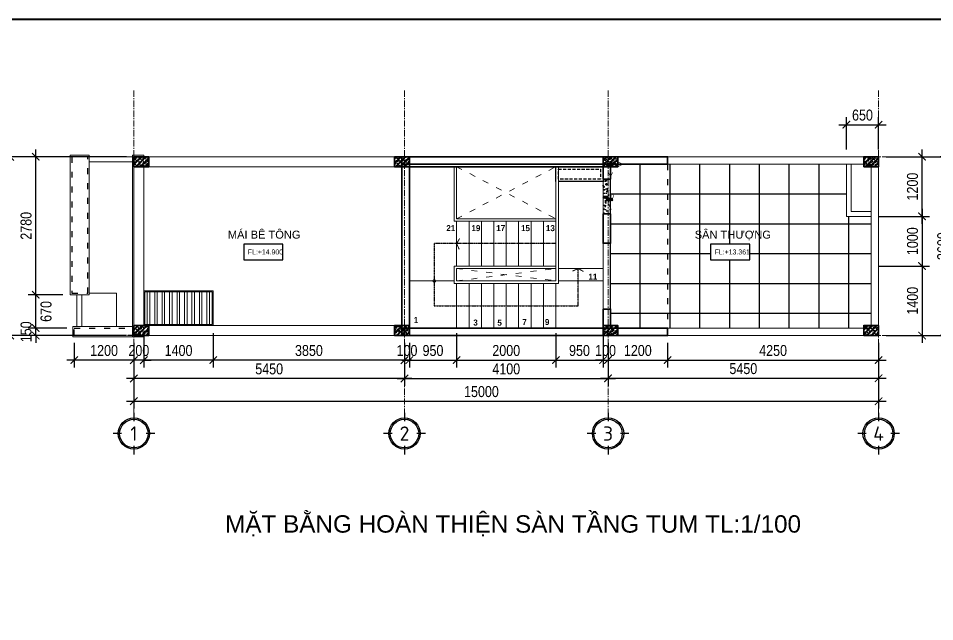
# Model space of a CAD drawing. Header units: inches. Extents: x 236662 to 497023, y -248575 to 81795.
# Drawn here: x 360352 to 378808, y -65859 to -53706 of the extents above; entities that cross this region are included whole.
import ezdxf
from ezdxf.enums import TextEntityAlignment as Align

# ---------------------------------------------------------------- set-up
doc = ezdxf.new("R2010")
doc.units = ezdxf.units.IN
doc.header["$LTSCALE"] = 10
doc.header["$MEASUREMENT"] = 0
for name, pattern in [('ACAD_ISO03W100', [30, 12, -18]), ('CENTER', [2, 1.25, -0.25, 0.25, -0.25]), ('DASHED2', [0.375, 0.25, -0.125])]:
    doc.linetypes.add(name, pattern=pattern)
for name, color, linetype in [('01. HP_TEXT', 9, 'Continuous'), ('07. HP_KY HIEU', 43, 'Continuous'), ('08. HP_DIM', 118, 'Continuous'), ('10. HP_VAT DUNG 1', 144, 'Continuous'), ('12. HP_NET KHUAT', 25, 'ACAD_ISO03W100'), ('hach', 7, 'Continuous'), ('TEXT', 2, 'Continuous')]:
    doc.layers.add(name, color=color, linetype=linetype)
for name, color, linetype, lineweight in [('02. HP_BE TONG', 1, 'Continuous', 35), ('03. HP_TUONG', 2, 'Continuous', 35), ('05. HP_TRUC', 251, 'CENTER', 5), ('06. HP_THAY 1', 134, 'Continuous', 15), ('06. HP_THAY 2', 147, 'Continuous', 13), ('09_HP_HATCH', 8, 'Continuous', 5), ('14. HP_OPENING', 250, 'ACAD_ISO03W100', 5), ('GHICHU', 7, 'Continuous', 9), ('N KHUAT', 8, 'Continuous', 5)]:
    doc.layers.add(name, color=color, linetype=linetype, lineweight=lineweight)
doc.styles.add('AVO', font='VNI-Avo-Bold.TTF')
doc.styles.add('BAOANNOTE', font='Arial.ttf', dxfattribs={"width": 0.8})
doc.styles.add('ISOCP50', font='ISOCPEUR.TTF')
doc.styles.get("Standard").update_dxf_attribs({"font": 'Arial.ttf'})
doc.styles.add('Tahoma', font='Tahoma.ttf')
doc.styles.add('TEXT (none)', font='Arial.ttf')
doc.styles.add('text2', font='VHELVCN.TTF')
doc.dimstyles.new('AL-100', dxfattribs={"dimtxt": 220, "dimasz": 150, "dimexe": 150, "dimexo": 150, "dimgap": 80, "dimtad": 1, "dimdec": 0, "dimzin": 9, "dimtxsty": 'text2', "dimblk": 'ARCHTICK', "dimcen": 1, "dimdle": 150, "dimclrd": 256, "dimclre": 256, "dimclrt": 7, "dimadec": 0, "dimazin": 0, "dimtfac": 1, "dimtdec": 0, "dimtix": 1, "dimtmove": 2, "dimatfit": 3, "dimldrblk": 'ARCHTICK', "dimfxl": 1, "dimtolj": 1, "dimtzin": 0, "dimlwd": -1, "dimlwe": -1, "dimarcsym": 0})

# ---------------------------------------------------------------- blocks, each defined once
blk = doc.blocks.new('grid test1')
at = {"ltscale": 20}
for p, q in [((0, 440), (0, 260)), ((-260, 0), (-440, 0)), ((440, 0), (260, 0)), ((0, -260), (0, -440))]:
    blk.add_line(p, q, dxfattribs=at)
at = {"color": 251, "ltscale": 20, "true_color": 0x636466}
for radius in [330, 300]:
    blk.add_circle((0, 0), radius, dxfattribs=at)
at = {"layer": '01. HP_TEXT', "color": 2, "ltscale": 20, "true_color": 0xf1eb1f, "style": 'ISOCP50'}
blk.add_attdef('GRID', text='', height=300, dxfattribs=at).set_placement((-37, 0), align=Align.MIDDLE_CENTER)
blk = doc.blocks.new('zcsadsdasd3')
at = {"layer": '05. HP_TRUC', "ltscale": 10}
for p, q in [((-15000, 4933), (-15000, -1554)), ((-9550, 4933), (-9550, -1554)), ((-5450, 4933), (-5450, -1554)), ((0, 4933), (0, -1554)), ((-15930, 3600), (1239, 3600)), ((-15930, 0), (1239, 0))]:
    blk.add_line(p, q, dxfattribs=at)
at = {"layer": '07. HP_KY HIEU', "ltscale": 20}
ref = blk.add_blockref('grid test1', (1659, 3600), dxfattribs=dict(at, xscale=0.9555000001564621, yscale=0.9555000001564621, zscale=0.9555000001564621))
ref.add_attrib('GRID', 'A', dxfattribs={"layer": 'TEXT', "ltscale": 20, "height": 287, "style": 'ISOCP50'}).set_placement((1659, 3600), align=Align.MIDDLE_CENTER)
ref = blk.add_blockref('grid test1', (1659, 0), dxfattribs=dict(at, xscale=0.9555000001564621, yscale=0.9555000001564621, zscale=0.9555000001564621))
ref.add_attrib('GRID', 'B', dxfattribs={"layer": 'TEXT', "ltscale": 20, "height": 287, "style": 'ISOCP50'}).set_placement((1659, 0), align=Align.MIDDLE_CENTER)
ref = blk.add_blockref('grid test1', (-15000, -1975), dxfattribs=dict(at, xscale=0.9555000001564621, yscale=0.9555000001564621, zscale=0.9555000001564621))
ref.add_attrib('GRID', '1', dxfattribs={"layer": 'TEXT', "ltscale": 20, "height": 287, "style": 'ISOCP50'}).set_placement((-15000, -1975), align=Align.MIDDLE_CENTER)
ref = blk.add_blockref('grid test1', (-9550, -1975), dxfattribs=dict(at, xscale=0.9555000001564621, yscale=0.9555000001564621, zscale=0.9555000001564621))
ref.add_attrib('GRID', '2', dxfattribs={"layer": 'TEXT', "ltscale": 20, "height": 287, "style": 'ISOCP50'}).set_placement((-9550, -1975), align=Align.MIDDLE_CENTER)
ref = blk.add_blockref('grid test1', (-5450, -1975), dxfattribs=dict(at, xscale=0.9555000001564621, yscale=0.9555000001564621, zscale=0.9555000001564621))
ref.add_attrib('GRID', '3', dxfattribs={"layer": 'TEXT', "ltscale": 20, "height": 287, "style": 'ISOCP50'}).set_placement((-5450, -1975), align=Align.MIDDLE_CENTER)
ref = blk.add_blockref('grid test1', (0, -1975), dxfattribs=dict(at, xscale=0.9555000001564621, yscale=0.9555000001564621, zscale=0.9555000001564621))
ref.add_attrib('GRID', '4', dxfattribs={"layer": 'TEXT', "ltscale": 20, "height": 287, "style": 'ISOCP50'}).set_placement((0, -1975), align=Align.MIDDLE_CENTER)
blk = doc.blocks.new('_ArchTick')
at = {"color": 0, "linetype": 'ByBlock', "const_width": 0.15}
blk.add_lwpolyline([(-0.5, -0.5), (0.5, 0.5)], dxfattribs=at)
blk = doc.blocks.new('*D1170')
at = {"layer": '08. HP_DIM', "transparency": 16777216}
for p, q in [((378554, -58545), (378554, -60245)), ((377829, -58695), (378704, -58695)), ((377829, -60095), (378704, -60095))]:
    blk.add_line(p, q, dxfattribs=at)
at = {"layer": 'Defpoints', "color": 0, "transparency": 16777216}
for p in [(377679, -58695), (377679, -60095), (378554, -60095)]:
    blk.add_point(p, dxfattribs=at)
at = {"layer": '08. HP_DIM', "transparency": 16777216, "xscale": 150, "yscale": 150, "zscale": 150}
for p, rotation in [((378554, -58695), 90), ((378554, -60095), 270)]:
    blk.add_blockref('_ArchTick', p, dxfattribs=dict(at, rotation=rotation))
at = {"layer": '08. HP_DIM', "color": 7, "transparency": 16777216, "insert": (378362, -59395), "char_height": 220, "attachment_point": 5, "rotation": 90, "style": 'text2'}
blk.add_mtext('\\A1;1400', dxfattribs=at)
blk = doc.blocks.new('*D1171')
at = {"layer": '08. HP_DIM', "transparency": 16777216}
for p, q in [((369179, -60045), (369179, -60740)), ((368229, -60245), (368229, -60740)), ((368079, -60590), (369329, -60590))]:
    blk.add_line(p, q, dxfattribs=at)
at = {"layer": 'Defpoints', "color": 0, "transparency": 16777216}
for p in [(369179, -59895), (368229, -60095), (369179, -60590)]:
    blk.add_point(p, dxfattribs=at)
at = {"layer": '08. HP_DIM', "transparency": 16777216, "xscale": 150, "yscale": 150, "zscale": 150, "rotation": 180}
blk.add_blockref('_ArchTick', (368229, -60590), dxfattribs=at)
at = {"layer": '08. HP_DIM', "transparency": 16777216, "xscale": 150, "yscale": 150, "zscale": 150}
blk.add_blockref('_ArchTick', (369179, -60590), dxfattribs=at)
at = {"layer": '08. HP_DIM', "color": 7, "transparency": 16777216, "insert": (368704, -60398), "char_height": 220, "attachment_point": 5, "style": 'text2'}
blk.add_mtext('\\A1;950', dxfattribs=at)
blk = doc.blocks.new('*D1172')
at = {"layer": '08. HP_DIM', "transparency": 16777216}
for p, q in [((372229, -60245), (372229, -60740)), ((373429, -60245), (373429, -60740)), ((372079, -60590), (373579, -60590))]:
    blk.add_line(p, q, dxfattribs=at)
at = {"layer": 'Defpoints', "color": 0, "transparency": 16777216}
for p in [(372229, -60095), (373429, -60095), (373429, -60590)]:
    blk.add_point(p, dxfattribs=at)
at = {"layer": '08. HP_DIM', "transparency": 16777216, "xscale": 150, "yscale": 150, "zscale": 150, "rotation": 180}
blk.add_blockref('_ArchTick', (372229, -60590), dxfattribs=at)
at = {"layer": '08. HP_DIM', "transparency": 16777216, "xscale": 150, "yscale": 150, "zscale": 150}
blk.add_blockref('_ArchTick', (373429, -60590), dxfattribs=at)
at = {"layer": '08. HP_DIM', "color": 7, "transparency": 16777216, "insert": (372829, -60398), "char_height": 220, "attachment_point": 5, "style": 'text2'}
blk.add_mtext('\\A1;1200', dxfattribs=at)
blk = doc.blocks.new('*D1173')
at = {"layer": '08. HP_DIM', "transparency": 16777216}
for p, q in [((373429, -60245), (373429, -60740)), ((377679, -60245), (377679, -60740)), ((373279, -60590), (377829, -60590))]:
    blk.add_line(p, q, dxfattribs=at)
at = {"layer": 'Defpoints', "color": 0, "transparency": 16777216}
for p in [(373429, -60095), (377679, -60095), (377679, -60590)]:
    blk.add_point(p, dxfattribs=at)
at = {"layer": '08. HP_DIM', "transparency": 16777216, "xscale": 150, "yscale": 150, "zscale": 150, "rotation": 180}
blk.add_blockref('_ArchTick', (373429, -60590), dxfattribs=at)
at = {"layer": '08. HP_DIM', "transparency": 16777216, "xscale": 150, "yscale": 150, "zscale": 150}
blk.add_blockref('_ArchTick', (377679, -60590), dxfattribs=at)
at = {"layer": '08. HP_DIM', "color": 7, "transparency": 16777216, "insert": (375554, -60398), "char_height": 220, "attachment_point": 5, "style": 'text2'}
blk.add_mtext('\\A1;4250', dxfattribs=at)
blk = doc.blocks.new('*D1174')
at = {"layer": '08. HP_DIM', "transparency": 16777216}
for p, q in [((378554, -57845), (378554, -56345)), ((377829, -56495), (378704, -56495)), ((377679, -57695), (378704, -57695))]:
    blk.add_line(p, q, dxfattribs=at)
at = {"layer": 'Defpoints', "color": 0, "transparency": 16777216}
for p in [(377679, -56495), (378554, -56495), (377529, -57695)]:
    blk.add_point(p, dxfattribs=at)
at = {"layer": '08. HP_DIM', "transparency": 16777216, "xscale": 150, "yscale": 150, "zscale": 150}
for p, rotation in [((378554, -56495), 90), ((378554, -57695), 270)]:
    blk.add_blockref('_ArchTick', p, dxfattribs=dict(at, rotation=rotation))
at = {"layer": '08. HP_DIM', "color": 7, "transparency": 16777216, "insert": (378362, -57095), "char_height": 220, "attachment_point": 5, "rotation": 90, "style": 'text2'}
blk.add_mtext('\\A1;1200', dxfattribs=at)
blk = doc.blocks.new('*D1175')
at = {"layer": '08. HP_DIM', "transparency": 16777216}
for p, q in [((369179, -60045), (369179, -60740)), ((371179, -60045), (371179, -60740)), ((369029, -60590), (371329, -60590))]:
    blk.add_line(p, q, dxfattribs=at)
at = {"layer": 'Defpoints', "color": 0, "transparency": 16777216}
for p in [(369179, -59895), (371179, -59895), (371179, -60590)]:
    blk.add_point(p, dxfattribs=at)
at = {"layer": '08. HP_DIM', "transparency": 16777216, "xscale": 150, "yscale": 150, "zscale": 150, "rotation": 180}
blk.add_blockref('_ArchTick', (369179, -60590), dxfattribs=at)
at = {"layer": '08. HP_DIM', "transparency": 16777216, "xscale": 150, "yscale": 150, "zscale": 150}
blk.add_blockref('_ArchTick', (371179, -60590), dxfattribs=at)
at = {"layer": '08. HP_DIM', "color": 7, "transparency": 16777216, "insert": (370179, -60398), "char_height": 220, "attachment_point": 5, "style": 'text2'}
blk.add_mtext('\\A1;2000', dxfattribs=at)
blk = doc.blocks.new('*D1176')
at = {"layer": '08. HP_DIM', "transparency": 16777216}
for p, q in [((371179, -60045), (371179, -60740)), ((372129, -60045), (372129, -60740)), ((371029, -60590), (372279, -60590))]:
    blk.add_line(p, q, dxfattribs=at)
at = {"layer": 'Defpoints', "color": 0, "transparency": 16777216}
for p in [(371179, -59895), (372129, -59895), (372129, -60590)]:
    blk.add_point(p, dxfattribs=at)
at = {"layer": '08. HP_DIM', "transparency": 16777216, "xscale": 150, "yscale": 150, "zscale": 150, "rotation": 180}
blk.add_blockref('_ArchTick', (371179, -60590), dxfattribs=at)
at = {"layer": '08. HP_DIM', "transparency": 16777216, "xscale": 150, "yscale": 150, "zscale": 150}
blk.add_blockref('_ArchTick', (372129, -60590), dxfattribs=at)
at = {"layer": '08. HP_DIM', "color": 7, "transparency": 16777216, "insert": (371654, -60398), "char_height": 220, "attachment_point": 5, "style": 'text2'}
blk.add_mtext('\\A1;950', dxfattribs=at)
blk = doc.blocks.new('*D1177')
at = {"layer": '08. HP_DIM', "transparency": 16777216}
for p, q in [((378554, -57545), (378554, -58845)), ((377679, -57695), (378704, -57695)), ((377679, -58695), (378704, -58695))]:
    blk.add_line(p, q, dxfattribs=at)
at = {"layer": 'Defpoints', "color": 0, "transparency": 16777216}
for p in [(377529, -57695), (377529, -58695), (378554, -58695)]:
    blk.add_point(p, dxfattribs=at)
at = {"layer": '08. HP_DIM', "transparency": 16777216, "xscale": 150, "yscale": 150, "zscale": 150}
for p, rotation in [((378554, -57695), 90), ((378554, -58695), 270)]:
    blk.add_blockref('_ArchTick', p, dxfattribs=dict(at, rotation=rotation))
at = {"layer": '08. HP_DIM', "color": 7, "transparency": 16777216, "insert": (378362, -58195), "char_height": 220, "attachment_point": 5, "rotation": 90, "style": 'text2'}
blk.add_mtext('\\A1;1000', dxfattribs=at)
blk = doc.blocks.new('*D1178')
at = {"layer": '08. HP_DIM', "transparency": 16777216}
for p, q in [((377029, -56345), (377029, -55699)), ((377679, -56345), (377679, -55699)), ((376879, -55849), (377829, -55849))]:
    blk.add_line(p, q, dxfattribs=at)
at = {"layer": 'Defpoints', "color": 0, "transparency": 16777216}
for p in [(377679, -55849), (377029, -56495), (377679, -56495)]:
    blk.add_point(p, dxfattribs=at)
at = {"layer": '08. HP_DIM', "transparency": 16777216, "xscale": 150, "yscale": 150, "zscale": 150, "rotation": 180}
blk.add_blockref('_ArchTick', (377029, -55849), dxfattribs=at)
at = {"layer": '08. HP_DIM', "transparency": 16777216, "xscale": 150, "yscale": 150, "zscale": 150}
blk.add_blockref('_ArchTick', (377679, -55849), dxfattribs=at)
at = {"layer": '08. HP_DIM', "color": 7, "transparency": 16777216, "insert": (377354, -55656), "char_height": 220, "attachment_point": 5, "style": 'text2'}
blk.add_mtext('\\A1;650', dxfattribs=at)
blk = doc.blocks.new('*D1181')
at = {"layer": '08. HP_DIM', "transparency": 16777216}
for p, q in [((360189, -56345), (360189, -60245)), ((362529, -56495), (360039, -56495)), ((362529, -60095), (360039, -60095))]:
    blk.add_line(p, q, dxfattribs=at)
at = {"layer": 'Defpoints', "color": 0, "transparency": 16777216}
for p in [(362679, -56495, 6), (360189, -60095), (362679, -60095, 6)]:
    blk.add_point(p, dxfattribs=at)
at = {"layer": '08. HP_DIM', "transparency": 16777216, "xscale": 150, "yscale": 150, "zscale": 150}
for p, rotation in [((360189, -56495), 90), ((360189, -60095), 270)]:
    blk.add_blockref('_ArchTick', p, dxfattribs=dict(at, rotation=rotation))
at = {"layer": '08. HP_DIM', "color": 7, "transparency": 16777216, "insert": (359997, -58295), "char_height": 220, "attachment_point": 5, "rotation": 90, "style": 'text2'}
blk.add_mtext('\\A1;3600', dxfattribs=at)
blk = doc.blocks.new('KHUNG TEN A-3')
at = {"layer": '02. HP_BE TONG', "color": 1, "const_width": 0.5}
blk.add_lwpolyline([(15, 5), (415, 5), (415, 292), (15, 292)], close=True, dxfattribs=at)
blk = doc.blocks.new('*D1189')
at = {"layer": '08. HP_DIM', "transparency": 16777216}
for p, q in [((372129, -60045), (372129, -60740)), ((372229, -60245), (372229, -60740)), ((372129, -60590), (371979, -60590)), ((372129, -60590), (372229, -60590)), ((372229, -60590), (372379, -60590))]:
    blk.add_line(p, q, dxfattribs=at)
at = {"layer": 'Defpoints', "color": 0, "transparency": 16777216}
for p in [(372129, -59895), (372229, -60095), (372229, -60590)]:
    blk.add_point(p, dxfattribs=at)
at = {"layer": '08. HP_DIM', "transparency": 16777216, "xscale": 150, "yscale": 150, "zscale": 150}
blk.add_blockref('_ArchTick', (372129, -60590), dxfattribs=at)
at = {"layer": '08. HP_DIM', "transparency": 16777216, "xscale": 150, "yscale": 150, "zscale": 150, "rotation": 180}
blk.add_blockref('_ArchTick', (372229, -60590), dxfattribs=at)
at = {"layer": '08. HP_DIM', "color": 7, "transparency": 16777216, "insert": (372179, -60398), "char_height": 220, "attachment_point": 5, "style": 'text2'}
blk.add_mtext('\\A1;100', dxfattribs=at)
blk = doc.blocks.new('*D1190')
at = {"layer": '08. HP_DIM', "transparency": 16777216}
for p, q in [((368130, -60245), (368130, -60740)), ((368229, -60245), (368229, -60740)), ((368130, -60590), (367980, -60590)), ((368229, -60590), (368130, -60590)), ((368229, -60590), (368379, -60590))]:
    blk.add_line(p, q, dxfattribs=at)
at = {"layer": 'Defpoints', "color": 0, "transparency": 16777216}
for p in [(368130, -60095), (368229, -60095), (368130, -60590)]:
    blk.add_point(p, dxfattribs=at)
at = {"layer": '08. HP_DIM', "transparency": 16777216, "xscale": 150, "yscale": 150, "zscale": 150}
blk.add_blockref('_ArchTick', (368130, -60590), dxfattribs=at)
at = {"layer": '08. HP_DIM', "transparency": 16777216, "xscale": 150, "yscale": 150, "zscale": 150, "rotation": 180}
blk.add_blockref('_ArchTick', (368229, -60590), dxfattribs=at)
at = {"layer": '08. HP_DIM', "color": 7, "transparency": 16777216, "insert": (368180, -60398), "char_height": 220, "attachment_point": 5, "style": 'text2'}
blk.add_mtext('\\A1;100', dxfattribs=at)
blk = doc.blocks.new('Level mark - Plan 2')
blk.add_lwpolyline([(12.53, 0.4), (12.53, 3.6), (4.64, 3.6), (4.64, 0.4)], close=True)
at = {"style": 'BAOANNOTE', "flags": 8}
blk.add_attdef('FL%%P0.000', text='', height=2, dxfattribs=at).set_placement((9, 2), align=Align.MIDDLE_CENTER)
blk = doc.blocks.new('*D1316')
at = {"layer": '08. HP_DIM', "transparency": 16777216}
for p, q in [((-15000, -3750), (-15000, -5073)), ((0, -3750), (0, -5073)), ((-15150, -4923), (150, -4923))]:
    blk.add_line(p, q, dxfattribs=at)
at = {"layer": 'Defpoints', "color": 0, "transparency": 16777216}
for p in [(-15000, -3600), (0, -3600), (0, -4923)]:
    blk.add_point(p, dxfattribs=at)
at = {"layer": '08. HP_DIM', "transparency": 16777216, "xscale": 150, "yscale": 150, "zscale": 150, "rotation": 180}
blk.add_blockref('_ArchTick', (-15000, -4923), dxfattribs=at)
at = {"layer": '08. HP_DIM', "transparency": 16777216, "xscale": 150, "yscale": 150, "zscale": 150}
blk.add_blockref('_ArchTick', (0, -4923), dxfattribs=at)
at = {"layer": '08. HP_DIM', "color": 7, "transparency": 16777216, "insert": (-8000, -4731), "char_height": 220, "attachment_point": 5, "style": 'text2'}
blk.add_mtext('\\A1;15000', dxfattribs=at)
blk = doc.blocks.new('*D1317')
at = {"layer": '08. HP_DIM', "transparency": 16777216}
for p, q in [((-9550, -3750), (-9550, -4616)), ((-5450, -3750), (-5450, -4616)), ((-9700, -4466), (-5300, -4466))]:
    blk.add_line(p, q, dxfattribs=at)
at = {"layer": 'Defpoints', "color": 0, "transparency": 16777216}
for p in [(-9550, -3600), (-5450, -3600), (-5450, -4466)]:
    blk.add_point(p, dxfattribs=at)
at = {"layer": '08. HP_DIM', "transparency": 16777216, "xscale": 150, "yscale": 150, "zscale": 150, "rotation": 180}
blk.add_blockref('_ArchTick', (-9550, -4466), dxfattribs=at)
at = {"layer": '08. HP_DIM', "transparency": 16777216, "xscale": 150, "yscale": 150, "zscale": 150}
blk.add_blockref('_ArchTick', (-5450, -4466), dxfattribs=at)
at = {"layer": '08. HP_DIM', "color": 7, "transparency": 16777216, "insert": (-7500, -4274), "char_height": 220, "attachment_point": 5, "style": 'text2'}
blk.add_mtext('\\A1;4100', dxfattribs=at)
blk = doc.blocks.new('*D1318')
at = {"layer": '08. HP_DIM', "transparency": 16777216}
for p, q in [((-5450, -3750), (-5450, -4610)), ((0, -3750), (0, -4610)), ((-5600, -4460), (150, -4460))]:
    blk.add_line(p, q, dxfattribs=at)
at = {"layer": 'Defpoints', "color": 0, "transparency": 16777216}
for p in [(-5450, -3600), (0, -3600), (0, -4460)]:
    blk.add_point(p, dxfattribs=at)
at = {"layer": '08. HP_DIM', "transparency": 16777216, "xscale": 150, "yscale": 150, "zscale": 150, "rotation": 180}
blk.add_blockref('_ArchTick', (-5450, -4460), dxfattribs=at)
at = {"layer": '08. HP_DIM', "transparency": 16777216, "xscale": 150, "yscale": 150, "zscale": 150}
blk.add_blockref('_ArchTick', (0, -4460), dxfattribs=at)
at = {"layer": '08. HP_DIM', "color": 7, "transparency": 16777216, "insert": (-2725, -4268), "char_height": 220, "attachment_point": 5, "style": 'text2'}
blk.add_mtext('\\A1;5450', dxfattribs=at)
blk = doc.blocks.new('COT')
at = {"layer": '09_HP_HATCH'}
h = blk.add_hatch(dxfattribs=at)
h.set_pattern_fill('CHAU-01', color=256, scale=15, pattern_type=2)
h.set_pattern_definition([(50, (-55276.965, -37444.2), (107.58903, -9.41282), [11.25, -123.75]), (355, (-55276.97, -37444.2), (-20.8127, 112.82882), [9, -99]), (100.4514, (-55268, -37444.99), (86.7764, 103.41593), [9.56103, -105.17132]), (46.1842, (-55276.97, -37414.2), (160.08616, -24.82785), [16.875, -185.625]), (96.6356, (-55263.62, -37416.27), (140.1994, 146.11768), [14.34154, -157.75695]), (351.1842, (-55276.97, -37414.2), (140.1993, 146.1178), [13.5, -148.5]), (21, (-55261.965, -37421.7), (89.53606, -60.39283), [11.25, -123.75]), (326, (-55261.97, -37421.7), (36.4973, 108.7725), [9, -99]), (71.4514, (-55254.5, -37426.73), (126.0334, 48.37957), [9.56103, -105.17132]), (37.5, (-55276.965, -37444.2), (1.823978, 49.934078), [0, -97.8, 0, -100.5, 0, -99.375]), (7.5, (-55276.965, -37444.2), (39.46043, 59.161757), [0, -57.3, 0, -95.55, 0, -37.875]), (327.5, (-55310.415, -37444.2), (80.073365, -3.38323), [0, -37.5, 0, -117, 0, -155.25]), (317.5, (-55325.415, -37444.2), (87.477925, 15.01575), [0, -48.75, 0, -77.7, 0, -110.25]), (45, (-55276.965, -37444.2), (-45.07806, 45.07806), []), (45, (-55276.965, -37425.827), (-45.07806, 45.07806), [])])
h.paths.add_polyline_path([(0, -200), (300, -200), (300, 0), (0, 0)])
at = {"layer": '02. HP_BE TONG'}
blk.add_lwpolyline([(0, -200), (300, -200), (300, 0), (0, 0)], close=True, dxfattribs=at)
blk = doc.blocks.new('ádasdwdczxzc')
at = {"layer": '03. HP_TUONG'}
for p in [(-15000, 3600), (-9750, 3600), (-5550, 3600), (-300, 3600), (-15000, 200), (-9750, 200), (-5550, 200), (-300, 200)]:
    blk.add_blockref('COT', p, dxfattribs=at)
blk = doc.blocks.new('*D1319')
at = {"layer": '08. HP_DIM', "transparency": 16777216}
for p, q in [((150, 0), (1634, 0)), ((1484, 150), (1484, -3750)), ((150, -3600), (1634, -3600))]:
    blk.add_line(p, q, dxfattribs=at)
at = {"layer": 'Defpoints', "color": 0, "transparency": 16777216}
for p in [(0, 0), (0, -3600), (1484, -3600)]:
    blk.add_point(p, dxfattribs=at)
at = {"layer": '08. HP_DIM', "transparency": 16777216, "xscale": 150, "yscale": 150, "zscale": 150}
for p, rotation in [((1484, 0), 90), ((1484, -3600), 270)]:
    blk.add_blockref('_ArchTick', p, dxfattribs=dict(at, rotation=rotation))
at = {"layer": '08. HP_DIM', "color": 7, "transparency": 16777216, "insert": (1292, -1800), "char_height": 220, "attachment_point": 5, "rotation": 90, "style": 'text2'}
blk.add_mtext('\\A1;3600', dxfattribs=at)
blk = doc.blocks.new('Step Symbol - Metric')
h = blk.add_hatch()
h.set_pattern_fill('_USER', color=0, angle=45, style=0, pattern_type=0)
h.set_pattern_definition([(45, (0, 4), (-0.70711, 0.70711), [])])
h.paths.add_polyline_path([(8, 0), (8, -3), (-3, -3), (-3, 1), (-8, 1), (-8, 4), (0, 4), (0, 0)])
at = {"color": 0}
blk.add_lwpolyline([(8, 0), (0, 0), (0, 4), (-8, 4)], dxfattribs=at)
blk.add_attdef('Step', (2, 2), '', height=3, dxfattribs=at)
blk = doc.blocks.new('*D1320')
at = {"layer": '08. HP_DIM', "transparency": 16777216}
for p, q in [((-15000, -3750), (-15000, -4616)), ((-9550, -3750), (-9550, -4616)), ((-9400, -4466), (-15150, -4466))]:
    blk.add_line(p, q, dxfattribs=at)
at = {"layer": 'Defpoints', "color": 0, "transparency": 16777216}
for p in [(-15000, -3600), (-9550, -3600), (-15000, -4466)]:
    blk.add_point(p, dxfattribs=at)
at = {"layer": '08. HP_DIM', "transparency": 16777216, "xscale": 150, "yscale": 150, "zscale": 150, "rotation": 180}
blk.add_blockref('_ArchTick', (-15000, -4466), dxfattribs=at)
at = {"layer": '08. HP_DIM', "transparency": 16777216, "xscale": 150, "yscale": 150, "zscale": 150}
blk.add_blockref('_ArchTick', (-9550, -4466), dxfattribs=at)
at = {"layer": '08. HP_DIM', "color": 7, "transparency": 16777216, "insert": (-12275, -4274), "char_height": 220, "attachment_point": 5, "style": 'text2'}
blk.add_mtext('\\A1;5450', dxfattribs=at)
blk = doc.blocks.new('*D1222')
at = {"layer": '08. HP_DIM', "transparency": 16777216}
for p, q in [((364279, -60045), (364279, -60740)), ((368130, -60245), (368130, -60740)), ((368280, -60590), (364129, -60590))]:
    blk.add_line(p, q, dxfattribs=at)
at = {"layer": 'Defpoints', "color": 0, "transparency": 16777216}
for p in [(364279, -59895, -319), (368130, -60095, -319), (364279, -60590)]:
    blk.add_point(p, dxfattribs=at)
at = {"layer": '08. HP_DIM', "transparency": 16777216, "xscale": 150, "yscale": 150, "zscale": 150, "rotation": 180}
blk.add_blockref('_ArchTick', (364279, -60590), dxfattribs=at)
at = {"layer": '08. HP_DIM', "transparency": 16777216, "xscale": 150, "yscale": 150, "zscale": 150}
blk.add_blockref('_ArchTick', (368130, -60590), dxfattribs=at)
at = {"layer": '08. HP_DIM', "color": 7, "transparency": 16777216, "insert": (366205, -60398), "char_height": 220, "attachment_point": 5, "style": 'text2'}
blk.add_mtext('\\A1;3850', dxfattribs=at)
blk = doc.blocks.new('*D1223')
at = {"layer": '08. HP_DIM', "transparency": 16777216}
for p, q in [((362879, -60045), (362879, -60740)), ((364279, -60045), (364279, -60740)), ((364429, -60590), (362729, -60590))]:
    blk.add_line(p, q, dxfattribs=at)
at = {"layer": 'Defpoints', "color": 0, "transparency": 16777216}
for p in [(362879, -59895, -319), (364279, -59895, -319), (362879, -60590)]:
    blk.add_point(p, dxfattribs=at)
at = {"layer": '08. HP_DIM', "transparency": 16777216, "xscale": 150, "yscale": 150, "zscale": 150, "rotation": 180}
blk.add_blockref('_ArchTick', (362879, -60590), dxfattribs=at)
at = {"layer": '08. HP_DIM', "transparency": 16777216, "xscale": 150, "yscale": 150, "zscale": 150}
blk.add_blockref('_ArchTick', (364279, -60590), dxfattribs=at)
at = {"layer": '08. HP_DIM', "color": 7, "transparency": 16777216, "insert": (363579, -60398), "char_height": 220, "attachment_point": 5, "style": 'text2'}
blk.add_mtext('\\A1;1400', dxfattribs=at)
blk = doc.blocks.new('*D1217')
at = {"layer": '08. HP_DIM', "transparency": 16777216}
for p, q in [((362879, -60045), (362879, -60740)), ((362679, -60245), (362679, -60740)), ((362679, -60590), (362529, -60590)), ((362879, -60590), (362679, -60590)), ((362879, -60590), (363029, -60590))]:
    blk.add_line(p, q, dxfattribs=at)
at = {"layer": 'Defpoints', "color": 0, "transparency": 16777216}
for p in [(362879, -59895, -319), (362679, -60095, -319), (362679, -60590)]:
    blk.add_point(p, dxfattribs=at)
at = {"layer": '08. HP_DIM', "transparency": 16777216, "xscale": 150, "yscale": 150, "zscale": 150}
blk.add_blockref('_ArchTick', (362679, -60590), dxfattribs=at)
at = {"layer": '08. HP_DIM', "transparency": 16777216, "xscale": 150, "yscale": 150, "zscale": 150, "rotation": 180}
blk.add_blockref('_ArchTick', (362879, -60590), dxfattribs=at)
at = {"layer": '08. HP_DIM', "color": 7, "transparency": 16777216, "insert": (362779, -60398), "char_height": 220, "attachment_point": 5, "style": 'text2'}
blk.add_mtext('\\A1;200', dxfattribs=at)
blk = doc.blocks.new('*D1218')
at = {"layer": '08. HP_DIM', "transparency": 16777216}
for p, q in [((361479, -60245), (361479, -60740)), ((362679, -60245), (362679, -60740)), ((362829, -60590), (361329, -60590))]:
    blk.add_line(p, q, dxfattribs=at)
at = {"layer": 'Defpoints', "color": 0, "transparency": 16777216}
for p in [(361479, -60095, -319), (362679, -60095, -319), (361479, -60590)]:
    blk.add_point(p, dxfattribs=at)
at = {"layer": '08. HP_DIM', "transparency": 16777216, "xscale": 150, "yscale": 150, "zscale": 150, "rotation": 180}
blk.add_blockref('_ArchTick', (361479, -60590), dxfattribs=at)
at = {"layer": '08. HP_DIM', "transparency": 16777216, "xscale": 150, "yscale": 150, "zscale": 150}
blk.add_blockref('_ArchTick', (362679, -60590), dxfattribs=at)
at = {"layer": '08. HP_DIM', "color": 7, "transparency": 16777216, "insert": (362079, -60398), "char_height": 220, "attachment_point": 5, "style": 'text2'}
blk.add_mtext('\\A1;1200', dxfattribs=at)
blk = doc.blocks.new('*D1219')
at = {"layer": '08. HP_DIM', "transparency": 16777216}
for p, q in [((360702, -59945), (360702, -59795)), ((361329, -59945), (360552, -59945)), ((360702, -60095), (360702, -59945)), ((361299, -60095), (360552, -60095)), ((360702, -60095), (360702, -60245))]:
    blk.add_line(p, q, dxfattribs=at)
at = {"layer": 'Defpoints', "color": 0, "transparency": 16777216}
for p in [(360702, -59945), (361479, -59945, -319), (361449, -60095, -319)]:
    blk.add_point(p, dxfattribs=at)
at = {"layer": '08. HP_DIM', "transparency": 16777216, "xscale": 150, "yscale": 150, "zscale": 150}
for p, rotation in [((360702, -59945), 270), ((360702, -60095), 90)]:
    blk.add_blockref('_ArchTick', p, dxfattribs=dict(at, rotation=rotation))
at = {"layer": '08. HP_DIM', "color": 7, "transparency": 16777216, "insert": (360509, -60020), "char_height": 220, "attachment_point": 5, "rotation": 90, "style": 'text2'}
blk.add_mtext('\\A1;150', dxfattribs=at)
blk = doc.blocks.new('*D1220')
at = {"layer": '08. HP_DIM', "transparency": 16777216}
for p, q in [((360702, -60095), (360702, -59125)), ((361249, -59275), (360552, -59275)), ((361329, -59945), (360552, -59945))]:
    blk.add_line(p, q, dxfattribs=at)
at = {"layer": 'Defpoints', "color": 0, "transparency": 16777216}
for p in [(360702, -59275), (361399, -59275, -319), (361479, -59945, -319)]:
    blk.add_point(p, dxfattribs=at)
at = {"layer": '08. HP_DIM', "transparency": 16777216, "xscale": 150, "yscale": 150, "zscale": 150}
for p, rotation in [((360702, -59275), 90), ((360702, -59945), 270)]:
    blk.add_blockref('_ArchTick', p, dxfattribs=dict(at, rotation=rotation))
at = {"layer": '08. HP_DIM', "color": 7, "transparency": 16777216, "insert": (360911, -59610), "char_height": 220, "attachment_point": 5, "rotation": 90, "style": 'text2'}
blk.add_mtext('\\A1;670', dxfattribs=at)
blk = doc.blocks.new('*D1221')
at = {"layer": '08. HP_DIM', "transparency": 16777216}
for p, q in [((360702, -59425), (360702, -56345)), ((361279, -56495), (360552, -56495)), ((361249, -59275), (360552, -59275))]:
    blk.add_line(p, q, dxfattribs=at)
at = {"layer": 'Defpoints', "color": 0, "transparency": 16777216}
for p in [(360702, -56495), (361429, -56495, -319), (361399, -59275, -319)]:
    blk.add_point(p, dxfattribs=at)
at = {"layer": '08. HP_DIM', "transparency": 16777216, "xscale": 150, "yscale": 150, "zscale": 150}
for p, rotation in [((360702, -56495), 90), ((360702, -59275), 270)]:
    blk.add_blockref('_ArchTick', p, dxfattribs=dict(at, rotation=rotation))
at = {"layer": '08. HP_DIM', "color": 7, "transparency": 16777216, "insert": (360509, -57885), "char_height": 220, "attachment_point": 5, "rotation": 90, "style": 'text2'}
blk.add_mtext('\\A1;2780', dxfattribs=at)
blk = doc.blocks.new('DINHVIGACH')
at = {"linetype": 'Continuous'}
h = blk.add_hatch(color=256, dxfattribs=at)
edge = h.paths.add_edge_path()
edge.add_ellipse((0, 0), major_axis=(133, 0), ratio=1, start_angle=-0.00147, end_angle=359.99853, ccw=False)
at = {"const_width": 50}
for points in [[(0, 0), (1000, 0)], [(0, -1000), (0, 0)], [(648, 175), (1000, 0), (648, -175)], [(-175, -648), (0, -1000), (175, -648)]]:
    blk.add_lwpolyline(points, dxfattribs=at)
at = {"extrusion": (0, 0, -1)}
blk.add_ellipse((0, 0), major_axis=(133, 0), ratio=1, start_param=0.000026, end_param=6.283211, dxfattribs=at)
blk = doc.blocks.new('mb tang tum')
at = {"layer": '07. HP_KY HIEU'}
h = blk.add_hatch(color=256, dxfattribs=at)
h.dxf.hatch_style = 1
edge = h.paths.add_edge_path()
edge.add_arc((-8950, -2500), 25, 0, 360)
at = {"layer": '03. HP_TUONG'}
for points in [[(-9600, 0), (-4250, 0), (-4250, -150), (-9600, -150)], [(-9600, -150), (-9450, -150), (-9450, -3450), (-9600, -3450)], [(-9450, -200), (-5550, -200), (-5550, -150), (-9450, -150)], [(-5550, -150), (-5400, -150), (-5400, -450), (-5550, -450)], [(-5550, -1150), (-5400, -1150), (-5400, -1742.5), (-5550, -1742.5)], [(-9600, -3450), (-4250, -3450), (-4250, -3600), (-9600, -3600)]]:
    blk.add_lwpolyline(points, close=True, dxfattribs=at)
blk.add_lwpolyline([(-5550, -3067.5), (-5550, -3450), (-5400, -3450), (-5400, -3067.5), (-5550, -3067.5)], dxfattribs=at)
at = {"layer": '06. HP_THAY 1'}
for p, q in [((-8500, -200), (-8500, -1250)), ((-6500, -2250), (-6500, -200)), ((-6450, -2200), (-6450, -200)), ((-8500, -1250), (-6500, -1250))]:
    blk.add_line(p, q, dxfattribs=at)
for points in [[(-14800, -3600), (-14800, -3630), (-15030, -3630), (-15030, 30), (-14800, 30), (-14800, 0)], [(-9600, 0), (-15000, 0), (-15000, -3600), (-9600, -3600)], [(-4250, 0), (0, 0), (0, -3600), (-4250, -3600)], [(-4250, -150), (-150, -150), (-150, -3450), (-4250, -3450)], [(-9600, -200), (-14800, -200), (-14800, -3400), (-9600, -3400)], [(-8550, -200), (-8550, -1300), (-6500, -1300), (-6500, -200)], [(-6450, -2200), (-6450, -2550), (-8550, -2550), (-8550, -2200), (-6500, -2200)]]:
    blk.add_lwpolyline(points, dxfattribs=at)
for points in [[(-5550, -1742.5), (-5400, -1742.5), (-5400, -3067.5), (-5550, -3067.5)], [(-8500, -2250), (-6500, -2250), (-6500, -2500), (-8500, -2500)], [(-13400, -3400), (-14800, -3400), (-14800, -2700), (-13400, -2700)], [(-13420, -3380), (-14780, -3380), (-14780, -2720), (-13420, -2720)], [(-14730, -3380), (-14680, -3380), (-14680, -2720), (-14730, -2720)], [(-14580, -3380), (-14530, -3380), (-14530, -2720), (-14580, -2720)], [(-14430, -3380), (-14380, -3380), (-14380, -2720), (-14430, -2720)], [(-14280, -3380), (-14230, -3380), (-14230, -2720), (-14280, -2720)], [(-14130, -3380), (-14080, -3380), (-14080, -2720), (-14130, -2720)], [(-13980, -3380), (-13930, -3380), (-13930, -2720), (-13980, -2720)], [(-13830, -3380), (-13780, -3380), (-13780, -2720), (-13830, -2720)], [(-13680, -3380), (-13630, -3380), (-13630, -2720), (-13680, -2720)], [(-13530, -3380), (-13480, -3380), (-13480, -2720), (-13530, -2720)]]:
    blk.add_lwpolyline(points, close=True, dxfattribs=at)
at = {"layer": '06. HP_THAY 2'}
blk.add_line((-8500, -1300), (-8500, -2200), dxfattribs=at)
for points in [[(-15900, 30), (-16280, 30), (-16280, -2780), (-15900, -2780)], [(-15900, 0), (-15000, 0), (-15000, -100), (-15900, -100)], [(-5550, -450), (-5400, -450), (-5400, -1150), (-5550, -1150)], [(-8250, -2200), (-8250, -1300), (-8000, -1300), (-8000, -2200)], [(-8000, -2200), (-8000, -1300), (-7750, -1300), (-7750, -2200)], [(-7750, -2200), (-7750, -1300), (-7500, -1300), (-7500, -2200)], [(-7500, -2200), (-7500, -1300), (-7250, -1300), (-7250, -2200)], [(-7250, -2200), (-7250, -1300), (-7000, -1300), (-7000, -2200)], [(-7000, -2200), (-7000, -1300), (-6750, -1300), (-6750, -2200)], [(-6750, -2200), (-6750, -1300), (-6500, -1300), (-6500, -2200)], [(-6450, -2250), (-5550, -2250), (-5550, -2500), (-6450, -2500)], [(-8500, -3450), (-8500, -2550), (-8250, -2550), (-8250, -3450)], [(-8250, -3450), (-8250, -2550), (-8000, -2550), (-8000, -3450)], [(-8000, -3450), (-8000, -2550), (-7750, -2550), (-7750, -3450)], [(-7750, -3450), (-7750, -2550), (-7500, -2550), (-7500, -3450)], [(-7500, -3450), (-7500, -2550), (-7250, -2550), (-7250, -3450)], [(-7250, -3450), (-7250, -2550), (-7000, -2550), (-7000, -3450)], [(-7000, -3450), (-7000, -2550), (-6750, -2550), (-6750, -3450)], [(-6750, -3450), (-6750, -2550), (-6500, -2550), (-6500, -3450)], [(-16150, -2780), (-16050, -2780), (-16050, -3420), (-16150, -3420)], [(-16230, -3420), (-15000, -3420), (-15000, -3630), (-16230, -3630)]]:
    blk.add_lwpolyline(points, close=True, dxfattribs=at)
for points in [[(-150, -1200), (-650, -1200), (-650, -150), (-550, -150), (-550, -1100), (-150, -1100)], [(-6450, -2200), (-6450, -2250), (-5550, -2250), (-5550, -200), (-6500, -200), (-6500, -2200)], [(-8550, -2500), (-9450, -2500), (-9450, -3450), (-8500, -3450), (-8500, -2550)], [(-6450, -2500), (-5550, -2500), (-5550, -3450), (-6500, -3450), (-6500, -2550)], [(-6450, -2500), (-6450, -2550), (-6500, -2550)], [(-16050, -2780), (-16050, -3420), (-15350, -3420), (-15350, -2750), (-15900, -2750)]]:
    blk.add_lwpolyline(points, dxfattribs=at)
at = {"layer": '07. HP_KY HIEU', "linetype": 'DASHED2'}
blk.add_lwpolyline([(-6500, -1750), (-8950, -1750), (-8950, -3000), (-6050, -3000), (-6050, -2250)], dxfattribs=at)
at = {"layer": '07. HP_KY HIEU'}
blk.add_circle((-8950, -2500), 25, dxfattribs=at)
at = {"layer": '12. HP_NET KHUAT'}
blk.add_line((-4250, -150), (-4250, -3450), dxfattribs=at)
for points in [[(-15930, 0), (-16250, 0), (-16250, -2750), (-15930, -2750)], [(-16200, -3450), (-15000, -3450), (-15000, -3600), (-16200, -3600)]]:
    blk.add_lwpolyline(points, close=True, dxfattribs=at)
at = {"layer": '14. HP_OPENING'}
for p, q in [((-8500, -200), (-6500, -1250)), ((-8500, -1250), (-6500, -200)), ((-8500, -2250), (-6500, -2500)), ((-8500, -2500), (-6500, -2250))]:
    blk.add_line(p, q, dxfattribs=at)
at = {"layer": 'N KHUAT', "linetype": 'Continuous', "const_width": 20}
for points in [[(-8446.4, -1865.5), (-8500, -1750), (-8439.4, -1646)], [(-6165.5, -2303.6), (-6050, -2250), (-5946, -2310.6)]]:
    blk.add_lwpolyline(points, dxfattribs=at)
ref = blk.add_blockref('Level mark - Plan 2', (-13250.6, -2117.1), dxfattribs=dict(xscale=100, yscale=100, zscale=100))
ref.add_attrib('FL%%P0.000', 'FL:+14.900', dxfattribs={"height": 100, "style": 'BAOANNOTE'}).set_placement((-12350.6, -1917.1), align=Align.MIDDLE_CENTER)
ref = blk.add_blockref('Level mark - Plan 2', (-3847.6, -2117.1), dxfattribs=dict(xscale=100, yscale=100, zscale=100))
ref.add_attrib('FL%%P0.000', 'FL:+13.361', dxfattribs={"height": 100, "style": 'BAOANNOTE'}).set_placement((-2947.6, -1917.1), align=Align.MIDDLE_CENTER)
at = {"layer": '07. HP_KY HIEU'}
ref = blk.add_blockref('Step Symbol - Metric', (-5450, -850), dxfattribs=dict(at, xscale=12.5, yscale=12.5, zscale=12.5))
ref.add_attrib('Step', '50', (-5449, -831.6), dxfattribs={"layer": '0', "color": 7, "height": 75, "style": 'Tahoma'})
at = {"layer": '08. HP_DIM'}
blk.add_blockref('ádasdwdczxzc', (0, -3600), dxfattribs=at)
at = {"layer": '01. HP_TEXT', "style": 'TEXT (none)'}
for s, height, p in [('MÁI BÊ TÔNG', 159.876, (-13107.6, -1648.3)), ('SÂN THƯỢNG', 159.88, (-3704.5, -1648.3))]:
    blk.add_text(s, height=height, dxfattribs=at).set_placement(p)
at = {"layer": 'GHICHU', "color": 0, "linetype": 'Continuous', "style": 'AVO'}
for s, p in [('21', (-8706.7, -1497.8)), ('19', (-8201.3, -1497.8)), ('17', (-7701.3, -1497.8)), ('15', (-7201.3, -1497.8)), ('13', (-6701.3, -1497.8)), ('11', (-5844.7, -2476.2)), ('1', (-9364.4, -3349.4)), ('3', (-8164.4, -3399.4)), ('5', (-7679.1, -3403.5)), ('7', (-7176.8, -3390.1)), ('9', (-6721.2, -3387.9))]:
    blk.add_text(s, height=121, dxfattribs=at).set_placement(p)
at = {"layer": '08. HP_DIM'}
dim = blk.add_linear_dim(base=(1483.9, -3600), p1=(0, 0), p2=(0, -3600), angle=90, dimstyle='AL-100', dxfattribs=at)
dim.commit()
dim.dimension.update_dxf_attribs({"geometry": '*D1319', "text_midpoint": (1291.5, -1800)})
dim = blk.add_linear_dim(base=(0, -4922.9), p1=(-15000, -3600), p2=(0, -3600), dimstyle='AL-100', dxfattribs=at)
dim.commit()
dim.dimension.update_dxf_attribs({"geometry": '*D1316', "text_midpoint": (-8000, -4730.6), "dimtype": 128})
for base, p1, p2, picture, middle in [((-15000, -4466), (-9550, -3600), (-15000, -3600), '*D1320', (-12275, -4273.6)), ((-5450, -4466), (-9550, -3600), (-5450, -3600), '*D1317', (-7500, -4273.6)), ((0, -4460.1), (-5450, -3600), (0, -3600), '*D1318', (-2725, -4267.7))]:
    dim = blk.add_linear_dim(base=base, p1=p1, p2=p2, dimstyle='AL-100', dxfattribs=at)
    dim.commit()
    dim.dimension.update_dxf_attribs({"geometry": picture, "text_midpoint": middle})

msp = doc.modelspace()

# ---------------------------------------------------------------- hatches: boundary and pattern name
at = {"layer": 'hach'}
h = msp.add_hatch(dxfattribs=at)
h.set_pattern_fill('_USER', color=8, scale=600, angle=90, pattern_type=0)
h.set_pattern_definition([(90, (372279.3, -56644.8), (-600, 4e-14), [])])
h.paths.add_polyline_path([(377029.3, -56644.8), (373429.3, -56644.8), (373429.3, -59944.8), (377379.3, -59944.8), (377379.3, -59894.8), (377529.3, -59894.8), (377529.3, -57694.8), (377029.3, -57694.8)])
h.paths.add_polyline_path([(375084.3, -58251.9), (375084.3, -58571.9), (374295.9, -58571.9), (374295.9, -58251.9)], flags=16)
h.paths.add_polyline_path([(373429.3, -56644.8), (372429.3, -56644.8), (372429.3, -56694.8), (372279.3, -56694.8), (372279.3, -56944.8), (372279.3, -57644.8), (372279.3, -58312.3), (372279.3, -59487.3), (372279.3, -59894.8), (372429.3, -59894.8), (372429.3, -59944.8), (373429.3, -59944.8)])
h.paths.add_polyline_path([(374350.8, -58489.2), (375112.6, -58489.2), (375112.6, -58335.9), (374350.8, -58335.9)], flags=24)
h.paths.add_polyline_path([(373915.9, -58237.4), (375570, -58237.4), (375570, -57883.9), (373915.9, -57883.9)], flags=24)
h.paths.add_polyline_path([(372210.8, -57347.5), (372362.4, -57347.5), (372362.4, -57230.4), (372210.8, -57230.4)], flags=9)
h = msp.add_hatch(dxfattribs=at)
h.set_pattern_fill('_USER', color=8, scale=600, pattern_type=0)
h.set_pattern_definition([(0, (372279.3, -56644.8), (0, 600), [])])
h.paths.add_polyline_path([(377029.3, -56644.8), (373429.3, -56644.8), (373429.3, -59944.8), (377379.3, -59944.8), (377379.3, -59894.8), (377529.3, -59894.8), (377529.3, -57694.8), (377029.3, -57694.8)])
h.paths.add_polyline_path([(375084.3, -58251.9), (375084.3, -58571.9), (374295.9, -58571.9), (374295.9, -58251.9)], flags=16)
h.paths.add_polyline_path([(373429.3, -56644.8), (372429.3, -56644.8), (372429.3, -56694.8), (372279.3, -56694.8), (372279.3, -56944.8), (372279.3, -57644.8), (372279.3, -58312.3), (372279.3, -59487.3), (372279.3, -59894.8), (372429.3, -59894.8), (372429.3, -59944.8), (373429.3, -59944.8)])
h.paths.add_polyline_path([(374350.8, -58489.2), (375112.6, -58489.2), (375112.6, -58335.9), (374350.8, -58335.9)], flags=24)
h.paths.add_polyline_path([(373915.9, -58237.4), (375570, -58237.4), (375570, -57883.9), (373915.9, -57883.9)], flags=24)
h.paths.add_polyline_path([(372210.8, -57347.5), (372362.4, -57347.5), (372362.4, -57230.4), (372210.8, -57230.4)], flags=9)
h = msp.add_hatch(dxfattribs=at)
h.set_pattern_fill('AR-CONC', color=8, scale=25)
h.set_pattern_definition([(50, (0, 0), (179.315046, -15.688034), [18.75, -206.25]), (355, (0, 0), (-34.68783, 188.04803), [15, -165]), (100.451444, (14.94, -1.3), (144.62721, 172.36), [15.93505, -175.28553]), (46.1842, (0, 50), (266.81033, -41.37982), [28.125, -309.375]), (96.635635, (22.23, 46.55), (233.66549, 243.52965), [23.90259, -262.92844]), (351.18416, (0, 50), (233.66549, 243.52965), [22.5, -247.5]), (21, (25, 37.5), (149.226763, -100.65472), [18.75, -206.25]), (326, (25, 37.5), (60.82883, 181.28751), [15, -165]), (71.451445, (37.44, 29.11), (210.055594, 80.63279), [15.93505, -175.28553]), (37.5, (0, 0), (3.039964, 83.223463), [0, -163, 0, -167.5, 0, -165.625]), (7.5, (0, 0), (65.767384, 98.602928), [0, -95.5, 0, -159.25, 0, -63.125]), (327.5, (-55.75, 0), (133.455609, -5.638718), [0, -62.5, 0, -195, 0, -258.75]), (317.5, (-80.75, 0), (145.796542, 25.026246), [0, -81.25, 0, -129.5, 0, -183.75])])
h.paths.add_polyline_path([(372279.3, -56944.8), (372229.3, -56944.8), (372229.3, -57344.8), (372279.3, -57344.8)])
h.paths.add_polyline_path([(372229.3, -56944.8), (372129.3, -56944.8), (372129.3, -56994.8), (372129.3, -57294.8), (372229.3, -57294.8)])
h.paths.add_polyline_path([(372229.3, -57294.8), (372129.3, -57294.8), (372129.3, -57644.8), (372229.3, -57644.8)])
h.paths.add_polyline_path([(372279.3, -57344.8), (372229.3, -57344.8), (372229.3, -57644.8), (372279.3, -57644.8)])
h.paths.add_polyline_path([(372210.8, -57347.5), (372362.4, -57347.5), (372362.4, -57230.4), (372210.8, -57230.4)], flags=9)

# ---------------------------------------------------------------- linework, layer by layer
at = {"layer": '10. HP_VAT DUNG 1'}
msp.add_lwpolyline([(371179.3, -56994.8), (371179.3, -56994.8), (371179.3, -56694.8), (372129.3, -56694.8), (372129.3, -56994.8), (371229.3, -56994.8)], dxfattribs=at)
msp.add_lwpolyline([(371179.3, -56994.8), (371179.3, -56994.8), (371179.3, -56694.8), (372129.3, -56694.8), (372129.3, -56994.8), (371229.3, -56994.8)], dxfattribs=at)
at = {"layer": '10. HP_VAT DUNG 1', "linetype": 'DASHED2', "ltscale": 25}
msp.add_lwpolyline([(371229.3, -56744.8), (372079.3, -56744.8), (372079.3, -56944.8), (371229.3, -56944.8)], close=True, dxfattribs=at)
msp.add_lwpolyline([(371229.3, -56744.8), (372079.3, -56744.8), (372079.3, -56944.8), (371229.3, -56944.8)], close=True, dxfattribs=at)

# ---------------------------------------------------------------- block references
at = {"color": 1, "xscale": 83.85096877510341, "yscale": 83.85096877510341, "zscale": 83.85096877510341}
msp.add_blockref('KHUNG TEN A-3', (352879.4, -78211.3, 30.8), dxfattribs=at)
msp.add_blockref('mb tang tum', (377679.3, -56494.8))
at = {"layer": '07. HP_KY HIEU', "xscale": -0.25, "yscale": 0.25, "zscale": 0.25, "rotation": 90}
msp.add_blockref('DINHVIGACH', (372279.3, -56644.8), dxfattribs=at)
at = {"layer": '08. HP_DIM'}
msp.add_blockref('zcsadsdasd3', (377679.3, -60094.8), dxfattribs=at)

# ---------------------------------------------------------------- texts
at = {"layer": '01. HP_TEXT', "style": 'TEXT (none)'}
msp.add_text('MẶT BẰNG HOÀN THIỆN SÀN TẦNG TUM TL:1/100', height=350, dxfattribs=at).set_placement((364517.1, -64065.4))

# ---------------------------------------------------------------- dimensions: what is measured, and where the dimension line sits
at = {"layer": '08. HP_DIM'}
for base, p1, p2, picture, middle in [((377679.3, -55848.7), (377029.3, -56494.8), (377679.3, -56494.8), '*D1178', (377354.3, -55656.3)), ((362679.3, -60590.5, 318.6), (362879.3, -59894.8), (362679.3, -60094.8), '*D1217', (362779.3, -60398.1, 318.6)), ((362879.3, -60590.5, 318.6), (364279.3, -59894.8), (362879.3, -59894.8), '*D1223', (363579.3, -60398.1, 318.6)), ((364279.317, -60590.4897, 318.6113), (368129.7887, -60094.8038), (364279.317, -59894.8038), '*D1222', (366204.5529, -60398.143, 318.6113)), ((369179.3, -60590.5), (368229.3, -60094.8), (369179.3, -59894.8), '*D1171', (368704.3, -60398.1)), ((371179.3, -60590.5), (369179.3, -59894.8), (371179.3, -59894.8), '*D1175', (370179.3, -60398.1)), ((372129.3, -60590.5), (371179.3, -59894.8), (372129.3, -59894.8), '*D1176', (371654.3, -60398.1)), ((372229.3, -60590.5), (372129.3, -59894.8), (372229.3, -60094.8), '*D1189', (372179.3, -60398.1)), ((361479.3, -60590.5, 318.6), (362679.3, -60094.8), (361479.3, -60094.8), '*D1218', (362079.3, -60398.1, 318.6)), ((368129.7887, -60590.4897), (368229.317, -60094.8038), (368129.7887, -60094.8038), '*D1190', (368179.5529, -60398.143)), ((373429.3, -60590.5), (372229.3, -60094.8), (373429.3, -60094.8), '*D1172', (372829.3, -60398.1)), ((377679.3, -60590.5), (373429.3, -60094.8), (377679.3, -60094.8), '*D1173', (375554.3, -60398.1))]:
    dim = msp.add_linear_dim(base=base, p1=p1, p2=p2, dimstyle='AL-100', dxfattribs=at)
    dim.commit()
    dim.dimension.update_dxf_attribs({"geometry": picture, "text_midpoint": middle})
for base, p1, p2, picture, middle in [((360189.1, -60094.8, -6.3), (362679.3, -56494.8), (362679.3, -60094.8), '*D1181', (359996.7, -58294.8, -6.3)), ((360701.6, -56494.8, 318.6), (361399.3, -59274.8), (361429.3, -56494.8), '*D1221', (360509.2, -57884.8, 318.6)), ((378553.8, -56494.8), (377529.3, -57694.8), (377679.3, -56494.8), '*D1174', (378361.5, -57094.8)), ((378553.8, -58694.8), (377529.3, -57694.8), (377529.3, -58694.8), '*D1177', (378361.5, -58194.8)), ((378553.8, -60094.8), (377679.3, -58694.8), (377679.3, -60094.8), '*D1170', (378361.5, -59394.8)), ((360701.6, -59944.8, 318.6), (361449.3, -60094.8), (361479.3, -59944.8), '*D1219', (360509.2, -60019.8, 318.6))]:
    dim = msp.add_linear_dim(base=base, p1=p1, p2=p2, angle=90, dimstyle='AL-100', dxfattribs=at)
    dim.commit()
    dim.dimension.update_dxf_attribs({"geometry": picture, "text_midpoint": middle})
dim = msp.add_linear_dim(base=(360701.6, -59274.8, 318.6), p1=(361479.3, -59944.8), p2=(361399.3, -59274.8), angle=90, dimstyle='AL-100', dxfattribs=at)
dim.commit()
dim.dimension.update_dxf_attribs({"geometry": '*D1220', "text_midpoint": (360911.2, -59609.8, 318.6), "dimtype": 160})

doc.saveas('drawing.dxf')
